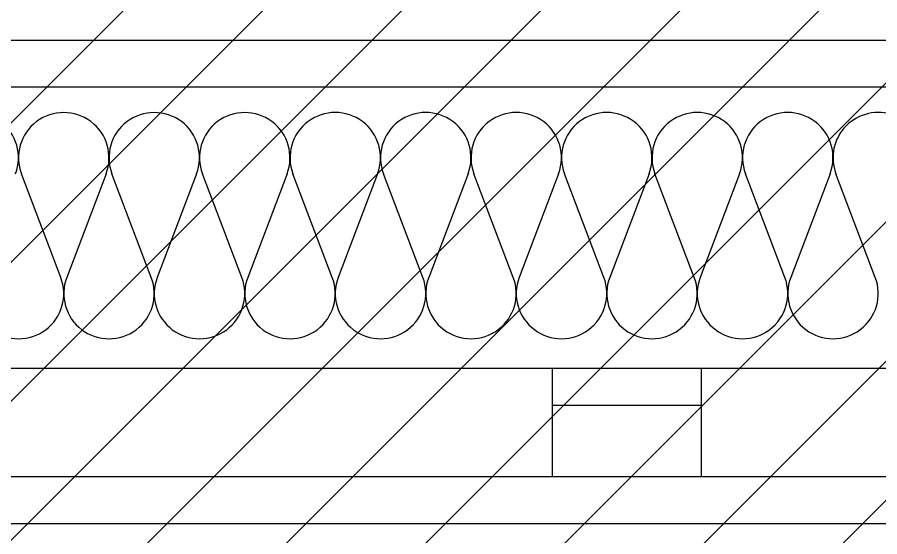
# Model space of a CAD drawing. Header units: millimetres. Extents: x 10 to 76.1, y 10 to 63.5.
# Drawn here: x 57.0248 to 57.3031, y 10.3266 to 10.4942 of the extents above; entities that cross this region are included whole.
import ezdxf

# ---------------------------------------------------------------- set-up
doc = ezdxf.new("R2010")
doc.units = ezdxf.units.MM
for name, color, linetype in [('durlok', 3, 'Continuous'), ('lana de vidrio', 2, 'Continuous'), ('relleno2d', 9, 'Continuous')]:
    doc.layers.add(name, color=color, linetype=linetype)

msp = doc.modelspace()

# ---------------------------------------------------------------- hatches: boundary and pattern name
at = {"layer": 'relleno2d'}
h = msp.add_hatch(dxfattribs=at)
h.set_pattern_fill('ANSI31', color=256, scale=0.01)
h.set_pattern_definition([(45, (0, 0), (-0.02245064030267288, 0.02245064030267288), [])])
h.paths.add_polyline_path([(59.68808570611949, 11.70500001447185), (59.48308570611949, 11.70500001447185), (59.4830857061196, 17.78500001447178), (59.6880857061196, 17.78500001447178)])
edge = h.paths.add_edge_path(flags=17)
edge.add_line((59.68808570611959, 18.97500001447185), (59.4830857061196, 18.97500001447185))
edge.add_line((59.4830857061196, 18.97500001447185), (59.4830857061196, 19.03500001447179))
edge.add_line((59.4830857061196, 19.03500001447179), (58.99308570611959, 19.03500001447179))
edge.add_line((58.99308570611959, 19.03500001447179), (58.99308570611959, 19.47500001447185))
edge.add_line((58.99308570611959, 19.47500001447185), (50.9148047490359, 19.47500001447185))
edge.add_arc((50.62308570611959, 19.54500001447178), 0.2999999999999998, 193.4933988215392, 346.50660117845496, ccw=False)
edge.add_line((50.33136666320328, 19.47500001447185), (50.15808570611954, 19.47500001447185))
edge.add_line((50.15808570611954, 19.47500001447185), (50.02308570611947, 19.47500001447185))
edge.add_line((50.02308570611947, 19.47500001447183), (49.95308570611947, 19.47500001447183))
edge.add_line((49.95308570611954, 19.47500001447185), (49.95308570611954, 19.68000001447184))
edge.add_line((49.95308570611954, 19.68000001447183), (59.68808570611949, 19.68000001447183))
edge.add_line((59.68808570611949, 19.68000001447183), (59.68808570611949, 18.97500001447185))
edge = h.paths.add_edge_path(flags=17)
edge.add_line((59.68808570611959, 18.97500001447185), (59.4830857061196, 18.97500001447185))
edge.add_line((59.4830857061196, 18.97500001447185), (59.4830857061196, 19.03500001447179))
edge.add_line((58.99308570611959, 19.03500001447179), (59.4830857061196, 19.03500001447179))
edge.add_line((58.99308570611959, 19.47500001447185), (58.99308570611959, 19.03500001447179))
edge.add_line((50.9148047490359, 19.47500001447185), (58.99308570611959, 19.47500001447185))
edge.add_arc((50.62308570611959, 19.54500001447178), 0.2999999999999998, 193.4933988215392, 346.5066011784549)
edge.add_line((50.33136666320328, 19.47500001447185), (50.15808570611954, 19.47500001447185))
edge.add_line((50.15808570611954, 19.47500001447185), (50.02308570611947, 19.47500001447185))
edge.add_line((49.95308570611947, 19.47500001447183), (50.02308570611947, 19.47500001447183))
edge.add_line((49.95308570611954, 19.68000001447184), (49.95308570611954, 19.47500001447185))
edge.add_line((59.68808570611949, 19.68000001447183), (49.95308570611954, 19.68000001447183))
edge.add_line((59.68808570611949, 19.68000001447183), (59.68808570611949, 18.97500001447185))
edge = h.paths.add_edge_path()
edge.add_line((49.95308570611953, 10.00000001447185), (59.68808570611948, 10.00000001447185))
edge.add_line((50.15808570611954, 10.20500001447184), (50.91480474903579, 10.20500001447184))
edge.add_line((59.48308570611949, 10.20500001447184), (50.91480474903579, 10.20500001447184))
edge.add_line((59.48308570611949, 10.20500001447184), (59.48308570611949, 10.80500001447177))
edge.add_line((59.68808570611948, 10.00000001447185), (59.68808570611948, 10.80500001447177))
edge.add_line((59.48308570611949, 10.80500001447176), (59.68808570611949, 10.80500001447176))
edge.add_line((50.15808570611954, 19.47500001447185), (50.18808570611954, 19.47500001447185))

# ---------------------------------------------------------------- linework, layer by layer
at = {"color": 3}
for p, q in [((57.19757007294246, 10.3690268913398), (57.19757007294999, 10.38094883135458)), ((57.24557287898953, 10.34590862088945), (57.24556851344624, 10.38094883132428)), ((57.19757007294246, 10.3690268913398), (57.2455700729269, 10.36903000958473)), ((57.19757007294246, 10.34590862088945), (57.19757007294246, 10.3690268913398)), ((57.24557287898953, 10.34591161440459), (57.19757287936291, 10.34590562737431))]:
    msp.add_line(p, q, dxfattribs=at)
msp.add_line((59.4487319589695, 10.34591102639306), (50.19308182658918, 10.34590861478171))
at = {"layer": 'durlok', "linetype": 'Continuous'}
msp.add_line((59.47800919987201, 10.48678150791392), (54.30308570611954, 10.48677694884175), dxfattribs=at)
at = {"layer": 'durlok', "linetype": 'Continuous', "extrusion": (-0.9999999922212388, -0.0001247297975064832, 0)}
for p, q in [((54.28558571149972, 10.47177702833731), (59.47791750034764, 10.47177696730434)), ((59.44801686066885, 10.380910972708), (50.19307746103598, 10.38090869658622)), ((59.44873195896947, 10.34591102639306), (50.19308182658918, 10.34590861478171)), ((50.19308369753705, 10.33090860757421), (59.44802309715968, 10.33091096577275))]:
    msp.add_line(p, q, dxfattribs=at)
at = {"layer": 'lana de vidrio', "color": 2}
for p, q in [((57.03885674784247, 10.41026076276929), (57.02615344942574, 10.44369589563125)), ((57.05345441438776, 10.44369930087511), (57.04075945708139, 10.41026100009474)), ((57.06806042204273, 10.41026440533769), (57.055357123626, 10.44369953819965)), ((57.08265808858803, 10.4437029434435), (57.06996313128166, 10.41026464266313)), ((57.097264096243, 10.41026804790608), (57.08456079782627, 10.44370318076805)), ((57.11186176278784, 10.4437065860119), (57.09916680548147, 10.41026828523154)), ((57.12646777044326, 10.41027169047449), (57.11376447202654, 10.44370682333645)), ((57.14106543698811, 10.4437102285803), (57.12837047968174, 10.41027192779993)), ((57.15567144464308, 10.41027533304288), (57.14296814622681, 10.44371046590484)), ((57.1702691111886, 10.4437138711487), (57.157574153882, 10.41027557036833)), ((57.18487511884312, 10.41027897561128), (57.1721718204273, 10.44371410847324)), ((57.19947278538887, 10.4437175137171), (57.18677782808295, 10.41027921293673)), ((57.21407879304429, 10.41028261817968), (57.20137549462757, 10.44371775104164)), ((57.22867645958902, 10.4437211562855), (57.21598150228322, 10.41028285550513)), ((57.24328246724456, 10.41028626074807), (57.23057916882784, 10.44372139361003)), ((57.25788013378929, 10.44372479885321), (57.24518517648292, 10.41028649807307)), ((57.27248614144483, 10.41028990331602), (57.25978284302811, 10.44372503617775)), ((57.28708380798911, 10.4437284414207), (57.27438885068319, 10.41029014064056)), ((57.30168981564464, 10.4102935458835), (57.28898651722792, 10.44372867874524))]:
    msp.add_line(p, q, dxfattribs=at)
for centre, radius, start, end in [((57.01059961105789, 10.44887835292457), 0.01460183721366781, 339.2105748303266, 200.8037181516638), ((57.03980328525815, 10.44888199549297), 0.01460183721366781, 339.2105748303266, 200.8037181516638), ((57.06900695945797, 10.44888563806137), 0.01460183721366781, 339.2105748303266, 200.8037181516638), ((57.09821063365823, 10.44888928062976), 0.01460183721366781, 339.2105748303266, 200.8037181516638), ((57.12741430785805, 10.44889292319816), 0.01460183721366781, 339.2105748303266, 200.8037181516638), ((57.1566179820582, 10.44889656576656), 0.01460183721366781, 339.2105748303266, 200.8037181516638), ((57.18582165625926, 10.44890020833495), 0.01460183721366781, 339.2105748303266, 200.8037181516638), ((57.21502533045999, 10.44890385090426), 0.01460183721366781, 339.2105748303266, 200.8037181516638), ((57.24422900466025, 10.44890749347175), 0.01460183721366781, 339.2105748303266, 200.8037181516638), ((57.27343267885995, 10.4489111360397), 0.01460183721366781, 339.2105748303266, 200.8037181516638), ((57.30263635306022, 10.44891477860718), 0.01460183721366781, 69.79298219927216, 200.8037181516638), ((57.02520691201016, 10.40507466290848), 0.01460183721366949, 159.2105748332948, 20.80371814869555), ((57.05441058621043, 10.40507830547688), 0.01460183721366949, 159.2105748332948, 20.80371814869555), ((57.0836142604107, 10.40508194804528), 0.01460183721366949, 159.2105748332948, 20.80371814869555), ((57.11281793461097, 10.40508559061368), 0.01460183721366949, 159.2105748332948, 20.80371814869555), ((57.14202160881123, 10.40508923318207), 0.01460183721366949, 159.2105748332948, 20.80371814869555), ((57.17122528301173, 10.40509287575047), 0.01460183721366949, 159.2105748332948, 20.80371814869555), ((57.20042895721199, 10.4050965183191), 0.01460183721366949, 159.2105748332948, 20.80371814869555), ((57.22963263141271, 10.40510016088818), 0.01460183721366949, 159.2105748332948, 20.80371814869555), ((57.25883630561253, 10.40510380345589), 0.01460183721366949, 159.2105748332948, 20.80371814869555), ((57.28803997981279, 10.40510744602338), 0.01460183721366949, 159.2105748332948, 20.80371814869555)]:
    msp.add_arc(centre, radius, start, end, dxfattribs=at)

doc.saveas('drawing.dxf')
